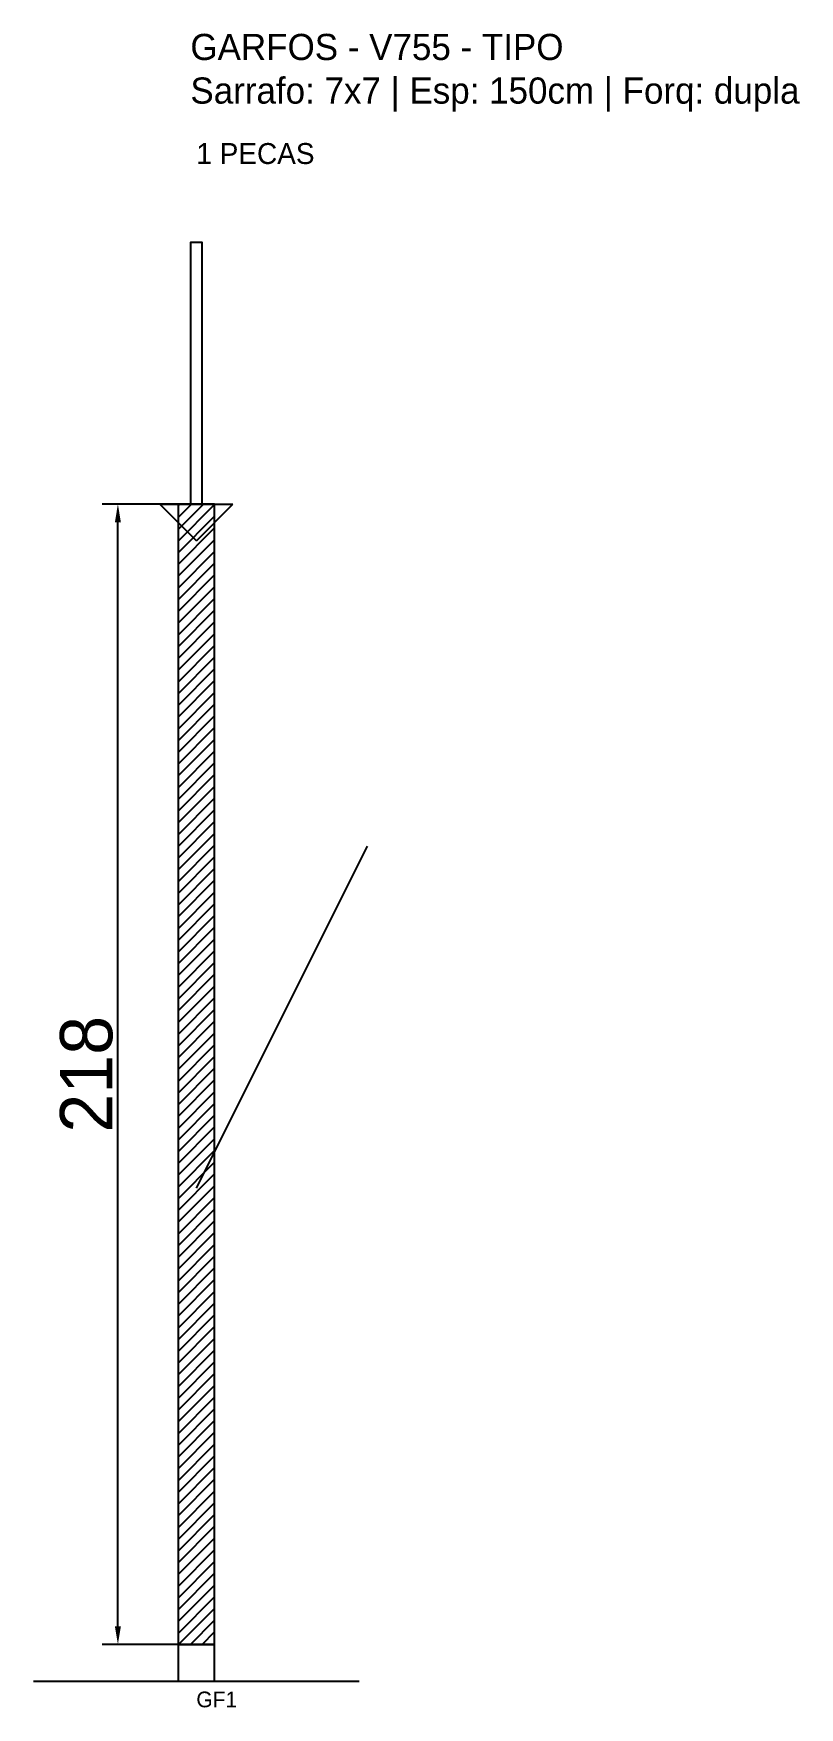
# Model space of a CAD drawing. Header units: metres. Extents: x -30 to 116, y -12 to 308.
import ezdxf

# ---------------------------------------------------------------- set-up
doc = ezdxf.new("R2010")
doc.units = ezdxf.units.M
for name, color, linetype in [('BARRA_ANCORAGEM', 1, 'Continuous'), ('COTA', 241, 'Continuous'), ('GARFOS OK', 3, 'Continuous'), ('NOME DA VIGA', 6, 'Continuous'), ('SARR_7x7', 40, 'Continuous'), ('VIGAS', 3, 'Continuous')]:
    doc.layers.add(name, color=color, linetype=linetype)
doc.dimstyles.new('EZ DXF', dxfattribs={"dimtxt": 10, "dimasz": 3.5, "dimexe": 3, "dimexo": 1.5, "dimgap": 1, "dimtad": 1, "dimdec": 1, "dimdsep": 46, "dimcen": 2.5, "dimazin": 3, "dimtfac": 1, "dimtmove": 0, "dimatfit": 3})

msp = doc.modelspace()

# ---------------------------------------------------------------- hatches: boundary and pattern name
at = {"layer": 'COTA'}
h = msp.add_hatch(dxfattribs=at)
h.set_pattern_fill('ANSI31', scale=0.5)
h.paths.add_polyline_path([(-2.361666, 0), (4.638334, 0), (4.638334, 218), (-2.361666, 218)])

# ---------------------------------------------------------------- linework, layer by layer
at = {"layer": 'BARRA_ANCORAGEM'}
msp.add_line((1.138334, 87.2), (33.838334, 152.6), dxfattribs=at)
at = {"layer": 'GARFOS OK'}
for p, q in [((1.138334, 211), (-5.861666, 218)), ((-5.861666, 218), (8.138334, 218)), ((1.138334, 211), (8.138334, 218))]:
    msp.add_line(p, q, dxfattribs=at)
at = {"layer": 'GARFOS OK', "linetype": 'CONTINUOUS'}
msp.add_line((-30, -7), (32.276668, -7), dxfattribs=at)
at = {"layer": 'GARFOS OK'}
msp.add_lwpolyline([(-2.361666, 0), (4.638334, 0), (4.638334, 218), (-2.361666, 218), (-2.361666, 0)], dxfattribs=at)
at = {"layer": 'SARR_7x7'}
msp.add_lwpolyline([(-2.361666, -7), (4.638334, -7), (4.638334, 0), (-2.361666, 0), (-2.361666, -7)], dxfattribs=at)
at = {"layer": 'VIGAS'}
msp.add_lwpolyline([(0, 218), (2.276668, 218), (2.276668, 268), (0, 268), (0, 218)], dxfattribs=at)

# ---------------------------------------------------------------- texts
at = {"layer": 'NOME DA VIGA'}
for s, height, p in [('1 PECAS', 4, (1.138334, 283)), ('GF1', 3, (1.138334, -12))]:
    msp.add_text(s, height=height, dxfattribs=at).set_placement(p)
at = {"layer": 'NOME DA VIGA', "insert": (0, 293), "char_height": 5, "attachment_point": 7}
msp.add_mtext('GARFOS - V755 - TIPO\\PSarrafo: 7x7 | Esp: 150cm | Forq: dupla', dxfattribs=at)

# ---------------------------------------------------------------- dimensions: what is measured, and where the dimension line sits
at = {"layer": 'COTA'}
msp.add_linear_dim(base=(-13.861666, 0), p1=(1.138334, 0), p2=(1.138334, 218), angle=90, dimstyle='EZ DXF', dxfattribs=at).render()

doc.saveas('drawing.dxf')
